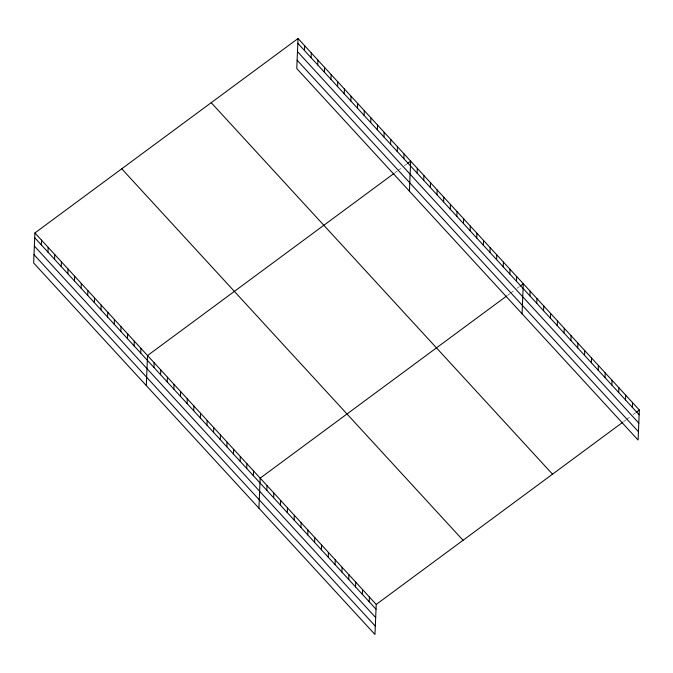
<?xml version="1.0" encoding="UTF-8"?>
<svg xmlns="http://www.w3.org/2000/svg" width="673" height="673" viewBox="0 0 673 673"><rect width="100%" height="100%" fill="white"/><g stroke="black" fill="none" stroke-linecap="round" stroke-linejoin="round"><path stroke-width="0.5" stroke-dasharray="3.37 2.52" d="M394.883 172.784L397.255 171.035M398.037 170.454L401.991 167.535M404.355 165.785L406.728 164.035M507.518 295.38L509.882 293.63M510.672 293.049L514.618 290.13M516.99 288.381L519.354 286.631M623.56 421.693L625.932 419.944M626.723 419.355L630.668 416.444M633.032 414.694L635.405 412.944"/><path stroke-width="1.01" d="M34.912 232.951L33.65 262.975L374.962 634.471L376.224 604.447L34.912 232.951L298.038 38.529L639.35 410.025L638.088 440.049L296.776 68.553L298.038 38.529M41.331 244.913L41.533 240.16M47.96 252.131L48.162 247.378M54.589 259.341L54.782 254.587M61.209 266.55L61.411 261.797M67.838 273.76L68.032 269.007M74.459 280.978L74.661 276.216M81.088 288.187L81.29 283.434M87.709 295.397L87.911 290.643M94.338 302.606L94.54 297.853M100.967 309.816L101.16 305.062M107.587 317.033L107.789 312.28M114.217 324.243L114.41 319.49M120.837 331.453L121.039 326.699M127.466 338.662L127.668 333.909M134.095 345.88L134.289 341.118M140.716 353.089L140.918 348.336M146.285 385.57L147.538 355.546L394.092 173.373M153.966 367.508L154.167 362.755M160.595 374.726L160.797 369.965M167.215 381.936L167.417 377.183M173.844 389.145L174.046 384.392M180.473 396.355L180.667 391.602M187.094 403.564L187.296 398.811M193.723 410.782L193.917 406.029M200.344 417.992L200.546 413.239M206.973 425.201L207.175 420.448M213.593 432.411L213.795 427.658M220.222 439.629L220.424 434.867M226.851 446.838L227.045 442.085M233.472 454.048L233.674 449.295M240.101 461.257L240.295 456.504M246.722 468.467L246.924 463.714M253.351 475.685L253.553 470.932M258.92 508.165L260.173 478.141L506.727 295.969M266.802 490.323L267.004 485.57M273.625 497.751L273.827 492.998M280.456 505.187L280.649 500.426M304.465 50.492L304.659 45.739M287.278 512.616L287.48 507.863M311.086 57.701L311.288 52.948M294.109 520.044L294.303 515.291M317.715 64.919L317.917 60.166M300.932 527.472L301.134 522.719M324.344 72.129L324.537 67.376M307.763 534.9L307.956 530.147M330.965 79.338L331.166 74.585M314.585 542.337L314.787 537.576M337.594 86.548L337.787 81.795M321.408 549.765L321.61 545.012M344.214 93.766L344.416 89.004M328.239 557.194L328.441 552.44M350.843 100.975L351.045 96.222M335.061 564.622L335.263 559.869M357.464 108.185L357.666 103.432M341.892 572.05L342.086 567.297M364.093 115.394L364.295 110.641M348.715 579.487L348.917 574.725M370.722 122.604L370.916 117.851M355.546 586.915L355.739 582.162M377.343 129.822L377.545 125.069M362.368 594.343L362.57 589.59M383.972 137.031L384.165 132.278M369.199 601.771L369.393 597.018M390.592 144.241L390.794 139.488M397.221 151.45L397.423 146.697M403.842 158.668L404.044 153.915M409.411 191.149L410.673 161.125L407.51 163.455M417.1 173.087L417.294 168.334M423.721 180.297L423.923 175.544M430.35 187.515L430.543 182.753M436.97 194.724L437.172 189.971M443.6 201.934L443.801 197.181M450.22 209.143L450.422 204.39M456.849 216.353L457.051 211.6M463.478 223.571L463.672 218.818M470.099 230.78L470.301 226.027M476.728 237.99L476.921 233.237M483.349 245.199L483.55 240.446M489.978 252.417L490.18 247.656M496.607 259.627L496.8 254.874M503.227 266.836L503.429 262.083M509.856 274.046L510.05 269.293M516.477 281.264L516.679 276.502M522.046 313.736L523.3 283.72L520.145 286.05M529.929 295.901L530.131 291.148M536.76 303.33L536.953 298.576M543.582 310.758L543.784 306.005M550.413 318.194L550.607 313.433M557.236 325.623L557.437 320.87M564.058 333.051L564.26 328.298M570.889 340.479L571.091 335.726M577.712 347.907L577.914 343.154M584.543 355.344L584.736 350.583M591.365 362.772L591.567 358.019M598.196 370.2L598.39 365.447M605.019 377.629L605.22 372.876M611.85 385.057L612.043 380.304M618.672 392.494L618.874 387.732M625.495 399.922L625.697 395.169M632.326 407.35L632.527 402.597M376.224 604.447L622.769 422.274M636.195 412.356L639.35 410.025M297.836 43.282L639.148 414.778M297.491 51.619L638.803 423.115M297.13 60.208L638.441 431.713M211.204 102.691L552.516 474.187M121.737 168.788L463.058 540.293M34.71 237.704L376.022 609.2M34.357 246.04L375.669 617.545M34.003 254.638L375.315 626.134"/></g></svg>
